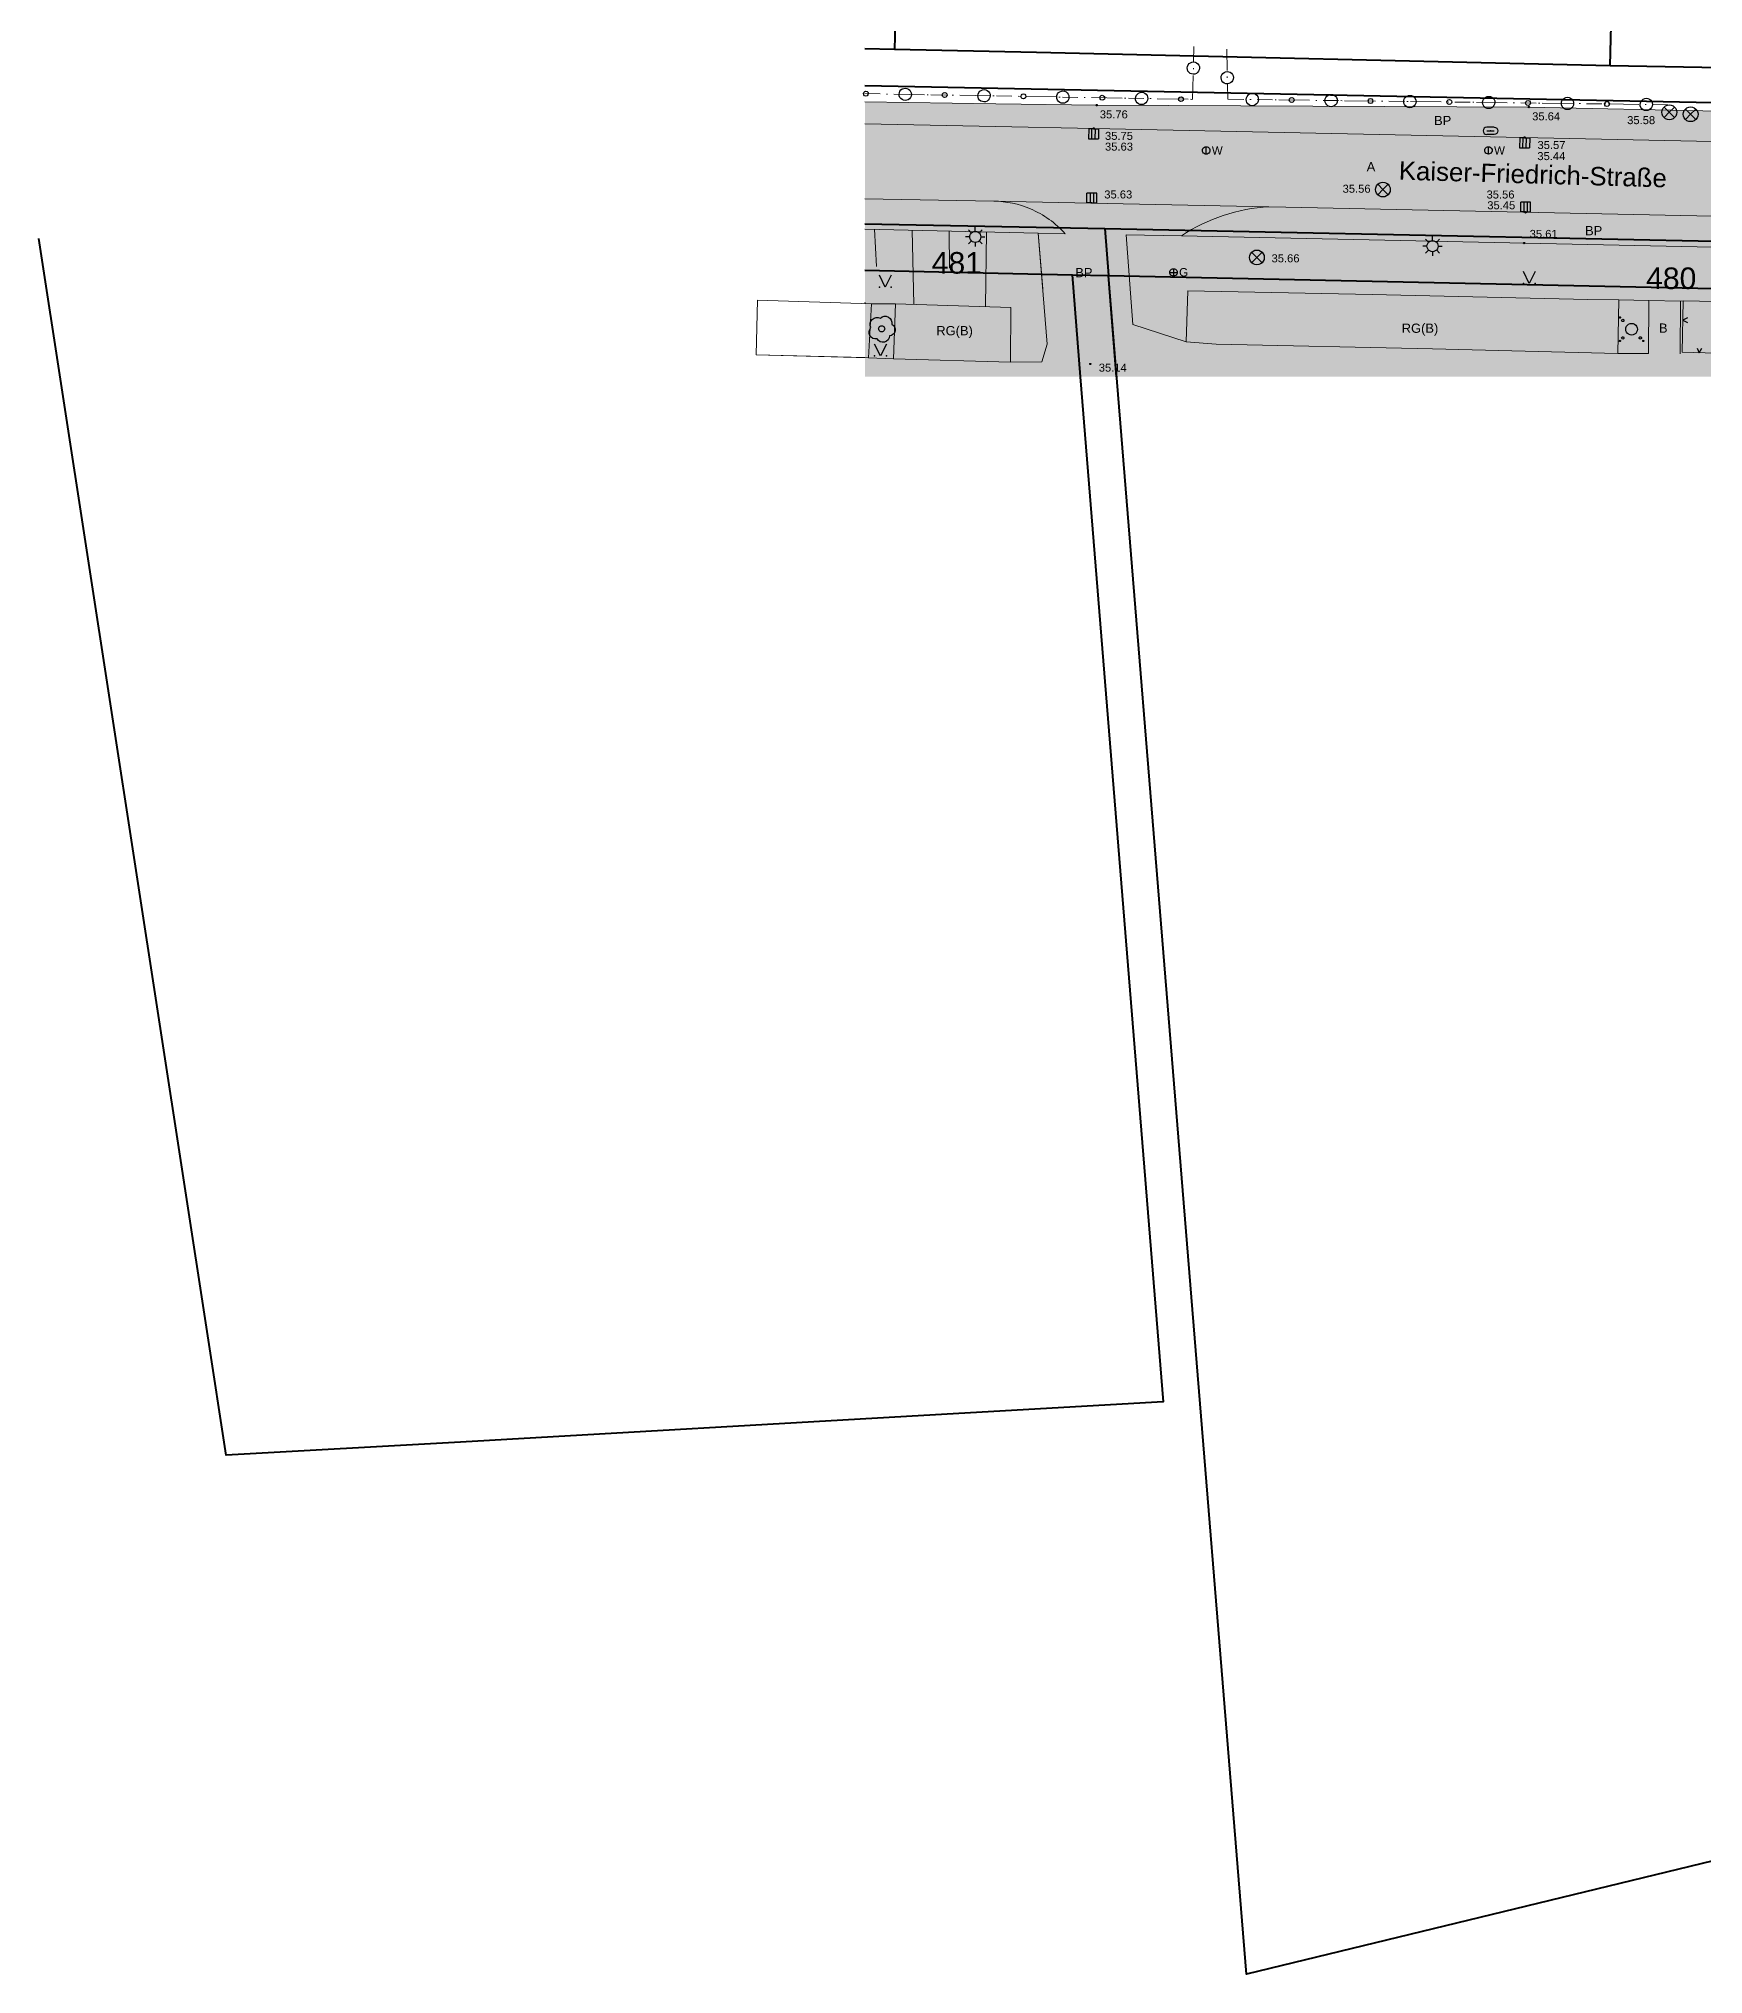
# Model space of a CAD drawing. Header units: metres. Extents: x 363857 to 365179, y 5807840 to 5809004.
# Drawn here: x 363932.9 to 364068.1, y 5807870.2 to 5808027.5 of the extents above; entities that cross this region are included whole.
import ezdxf

# ---------------------------------------------------------------- set-up
doc = ezdxf.new("R2010")
doc.units = ezdxf.units.M
doc.header["$LTSCALE"] = 0.5
doc.linetypes.add('LF11.100', pattern=[12.8, 2.5, -1, 0, -1, 5, -0.4, 0, -0.4, 2.5])
doc.linetypes.add('LF11.26', pattern=[0])
doc.layers.get('0').update_dxf_attribs({"color": 1, "linetype": 'CONTINUOUS'})
for name, color, linetype in [('Flurstücksgrenze', 5, 'CONTINUOUS'), ('Stk.Abwasserentsorgung', 1, 'CONTINUOUS'), ('Stk.Befestigungsarten', 1, 'CONTINUOUS'), ('Stk.Beleuchtung', 1, 'CONTINUOUS'), ('Stk.Bordsteine', 1, 'CONTINUOUS'), ('Stk.Bäume', 1, 'CONTINUOUS'), ('Stk.Böschungen', 1, 'CONTINUOUS'), ('Stk.Einfriedungen', 1, 'CONTINUOUS'), ('Stk.Gasversorgung', 1, 'CONTINUOUS'), ('Stk.Geländehöhen', 1, 'CONTINUOUS'), ('Stk.Grünflächen', 1, 'CONTINUOUS'), ('Stk.Straßennamen', 1, 'CONTINUOUS'), ('Stk.Topografie allgemein', 1, 'CONTINUOUS'), ('Stk.Ver- und Entsorgungsanlagen allgemein', 1, 'CONTINUOUS'), ('Stk.Wasserversorgung', 1, 'CONTINUOUS')]:
    doc.layers.add(name, color=color, linetype=linetype)
doc.styles.add('Arial', font='Arial.ttf')
doc.styles.add('TA  11.0401.0000', font='Arial.ttf')

# ---------------------------------------------------------------- blocks, each defined once
blk = doc.blocks.new('S11..101')
at = {"color": 0, "lineweight": -2}
blk.add_lwpolyline([(0.433, -0.25, -0.5773503), (-0.433, -0.25, -0.5773503), (0, 0.5, -0.5773503)], format="xyb", close=True, dxfattribs=at)
blk = doc.blocks.new('S11..378')
at = {"color": 0, "lineweight": -2}
blk.add_lwpolyline([(-0.025, 0.05), (0, 0), (0.025, 0.05)], dxfattribs=at)
blk = doc.blocks.new('S11..146', base_point=(0, 0.25))
at = {"color": 0, "lineweight": -2}
blk.add_lwpolyline([(0.05, 0.35), (0, 0.25), (-0.05, 0.35)], dxfattribs=at)
for p in [(-0.05, 0.25), (0.05, 0.25)]:
    blk.add_point(p, dxfattribs=at)
blk = doc.blocks.new('S11..36')
at = {"color": 0, "lineweight": -2}
blk.add_lwpolyline([(0.065, -0.0375, -0.5773503), (-0.065, -0.0375, -0.5773503), (0, 0.075, -0.5773503)], format="xyb", close=True, dxfattribs=at)
for points in [[(-0.05, 0.05), (0, 0), (-0.05, -0.05)], [(0.05, -0.05), (0, 0), (0.05, 0.05)]]:
    blk.add_lwpolyline(points, dxfattribs=at)
blk = doc.blocks.new('Geländehöhe')
at = {"color": 0, "lineweight": -2}
for points in [[(0.0087, -0.005, -0.5773503), (-0.0087, -0.005, -0.5773503), (0, 0.01, -0.5773503)], [(0.0043, -0.0025, -0.5773503), (-0.0043, -0.0025, -0.5773503), (0, 0.005, -0.5773503)]]:
    blk.add_lwpolyline(points, format="xyb", close=True, dxfattribs=at)
blk = doc.blocks.new('S11..321', base_point=(0, -0.05))
at = {"color": 0, "lineweight": -2}
for points in [[(0, -0.05), (-0.05, -0.05), (-0.05, 0.05)], [(0.05, 0.05), (-0.05, 0.05)], [(-0.0175, 0.05), (-0.0175, -0.05)], [(0, -0.05), (0.05, -0.05), (0.05, 0.05)], [(0.0175, 0.05), (0.0175, -0.05)]]:
    blk.add_lwpolyline(points, dxfattribs=at)
blk = doc.blocks.new('S11..151')
at = {"color": 0, "lineweight": -2}
for points in [[(0.25, 0.25), (-0.25, 0.25, 1), (-0.25, -0.25)], [(0.25, 0.25, -1), (0.25, -0.25), (-0.25, -0.25)]]:
    blk.add_lwpolyline(points, format="xyb", dxfattribs=at)
blk.add_lwpolyline([(-0.25, 0), (0.25, 0)], dxfattribs=at)
blk.add_point((0, 0), dxfattribs=at)
blk = doc.blocks.new('Wasserschieber')
at = {"color": 0, "lineweight": -2}
blk.add_lwpolyline([(0.0346, -0.02, -0.5773503), (-0.0346, -0.02, -0.5773503), (0, 0.04, -0.5773503)], format="xyb", close=True, dxfattribs=at)
blk.add_lwpolyline([(0, -0.04), (0, 0.04)], dxfattribs=at)
at = {"color": 0, "lineweight": -2, "insert": (0.0605, -0.0445), "char_height": 0.09, "attachment_point": 7, "line_spacing_factor": 0.84, "style": 'Arial'}
blk.add_mtext('W', dxfattribs=at)
blk = doc.blocks.new('S11..124')
at = {"color": 0, "lineweight": -2}
for points in [[(-0.1, 0), (-0.175, 0)], [(-0.075, 0.075), (-0.125, 0.125)], [(0, 0.1), (0, 0.175)], [(0.075, 0.075), (0.125, 0.125)], [(0.1, 0), (0.175, 0)], [(-0.075, -0.075), (-0.125, -0.125)], [(0, -0.1), (0, -0.175)], [(0.075, -0.075), (0.125, -0.125)]]:
    blk.add_lwpolyline(points, dxfattribs=at)
blk.add_lwpolyline([(0.0866, -0.05, -0.5773503), (-0.0866, -0.05, -0.5773503), (0, 0.1, -0.5773503)], format="xyb", close=True, dxfattribs=at)
blk = doc.blocks.new('S11..60')
at = {"color": 0, "lineweight": -2}
for points in [[(0.165, 0.075, -0.7675055), (0.13, -0.115, -0.7475991), (-0.075, -0.165, -0.7388858), (-0.175, 0.02, -0.7315501), (-0.02, 0.175, -0.7388858)], [(0.0433, -0.025, -0.5773503), (-0.0433, -0.025, -0.5773503), (0, 0.05, -0.5773503)]]:
    blk.add_lwpolyline(points, format="xyb", close=True, dxfattribs=at)
blk = doc.blocks.new('Gasschieber')
at = {"color": 0, "lineweight": -2}
blk.add_lwpolyline([(0.0346, -0.02, -0.5773503), (-0.0346, -0.02, -0.5773503), (0, 0.04, -0.5773503)], format="xyb", close=True, dxfattribs=at)
for points in [[(-0.04, 0), (0.04, 0)], [(0, 0.04), (0, -0.04)]]:
    blk.add_lwpolyline(points, dxfattribs=at)
at = {"color": 0, "lineweight": -2, "insert": (0.0605, -0.0445), "char_height": 0.09, "attachment_point": 7, "line_spacing_factor": 0.84, "style": 'Arial'}
blk.add_mtext('G', dxfattribs=at)
blk = doc.blocks.new('S11..147', base_point=(0, 0.3))
at = {"color": 0, "lineweight": -2}
for points in [[(-0.0957, 0.3975, -0.5773503), (-0.1043, 0.3975, -0.5773503), (-0.1, 0.405, -0.5773503)], [(-0.0663, 0.37, -0.5773503), (-0.0837, 0.37, -0.5773503), (-0.075, 0.385, -0.5773503)], [(0.0433, 0.275, -0.5773503), (-0.0433, 0.275, -0.5773503), (0, 0.35, -0.5773503)], [(-0.0957, 0.1975, -0.5773503), (-0.1043, 0.1975, -0.5773503), (-0.1, 0.205, -0.5773503)], [(-0.0663, 0.22, -0.5773503), (-0.0837, 0.22, -0.5773503), (-0.075, 0.235, -0.5773503)], [(0.0837, 0.22, -0.5773503), (0.0663, 0.22, -0.5773503), (0.075, 0.235, -0.5773503)], [(0.1043, 0.1975, -0.5773503), (0.0957, 0.1975, -0.5773503), (0.1, 0.205, -0.5773503)]]:
    blk.add_lwpolyline(points, format="xyb", close=True, dxfattribs=at)

msp = doc.modelspace()

# ---------------------------------------------------------------- hatches: boundary and pattern name
at = {"layer": 'Stk.Befestigungsarten', "lineweight": 18, "true_color": 0xcdcfbc}
for points in [[(364000, 5808022.3284), (364010.6335, 5808022.1766), (364010.5979, 5808020.3307), (364000, 5808020.5352)], [(364018.8283, 5808022.0597), (364053.9218, 5808021.9025), (364069.3241, 5808021.5726), (364083.2902, 5808021.2735), (364081.5951, 5808018.8383), (364018.587, 5808020.1765), (364010.5979, 5808020.3307), (364010.6335, 5808022.1766)], [(364000, 5808014.4572), (364010.4809, 5808014.2702, -0.09505974), (364013.4448, 5808013.631, -0.10911091), (364016.2706, 5808011.6165), (364014.0737, 5808011.6572), (364000, 5808011.9915)], [(364014.8096, 5808002.6383), (364014.0737, 5808011.6572), (364016.2706, 5808011.6165, 0.10911091), (364013.4448, 5808013.631, 0.09505974), (364010.4809, 5808014.2702), (364032.8165, 5808013.806, 0.13375556), (364025.7133, 5808011.4454), (364021.2193, 5808011.5187), (364021.7643, 5808004.2358)], [(364081.45, 5808012.7646), (364081.4431, 5808010.2383), (364025.7133, 5808011.4454, -0.13375556), (364032.8165, 5808013.806), (364034.1981, 5808013.7773)], [(364000, 5808005.9445), (364000.5384, 5808005.9284), (364000.2982, 5808001.5437), (364000, 5808001.5516)], [(364002.3177, 5808001.4529), (364002.4782, 5808005.9179), (364011.8451, 5808005.6311), (364011.8256, 5808001.1883)], [(364061.1466, 5808001.8775), (364063.6512, 5808001.8786), (364066.2068, 5808001.8535), (364066.2433, 5808006.1275), (364066.4656, 5808006.1573), (364066.3741, 5808001.9797), (364072.9444, 5808001.793), (364073.051, 5808006.021), (364073.1835, 5808006.017), (364073.0584, 5808002.2005, 0.69127195), (364073.4975, 5808001.788), (364074.6981, 5808001.7112), (364097.8136, 5808001.1148), (364117.8329, 5808000.656), (364127.8783, 5808000.323), (364130.4703, 5808000.3084), (364130.5421, 5808004.6058), (364131.2167, 5808004.595), (364135.2741, 5808004.4466), (364135.853, 5808004.4322), (364135.641, 5808000.1058), (364140.8927, 5808000), (364012.0456, 5808000), (364011.8256, 5808001.1883), (364014.3609, 5808001.2061), (364014.8096, 5808002.6383), (364021.7643, 5808004.2358), (364026.0842, 5808002.8207), (364028.5379, 5808002.6338), (364046.0925, 5808002.2673)], [(364026.0842, 5808002.8207), (364026.2318, 5808006.976), (364041.1962, 5808006.69), (364058.712, 5808006.2821), (364061.2279, 5808006.2305), (364061.1466, 5808001.8775), (364046.0925, 5808002.2673), (364028.5379, 5808002.6338)], [(364066.4656, 5808006.1573), (364073.051, 5808006.021), (364072.9444, 5808001.793), (364066.3741, 5808001.9797)], [(364000, 5808001.5516), (364000.2982, 5808001.5437), (364002.3177, 5808001.4529), (364011.8256, 5808001.1883), (364012.0456, 5808000), (364000, 5808000)]]:
    msp.add_hatch(color=9, dxfattribs=at).paths.add_polyline_path(points, flags=0)
at = {"layer": 'Stk.Befestigungsarten', "lineweight": 18}
for points in [[(364000, 5808020.5352), (364010.5979, 5808020.3307), (364010.4809, 5808014.2702), (364000, 5808014.4572)], [(364081.45, 5808012.7646), (364034.1981, 5808013.7773), (364032.8165, 5808013.806), (364010.4809, 5808014.2702), (364010.5979, 5808020.3307), (364018.587, 5808020.1765), (364081.5951, 5808018.8383)]]:
    msp.add_hatch(color=9, dxfattribs=at).paths.add_polyline_path(points, flags=0)
at = {"layer": 'Stk.Befestigungsarten', "lineweight": 18, "true_color": 0xcccccc}
msp.add_hatch(color=254, dxfattribs=at).paths.add_polyline_path([(364066.2068, 5808001.8535), (364063.6512, 5808001.8786), (364063.6699, 5808006.1803), (364066.2433, 5808006.1275)], flags=0)
at = {"layer": 'Stk.Grünflächen', "lineweight": 18, "true_color": 0xe0ffd9}
for points in [[(364000, 5808011.9915), (364014.0737, 5808011.6572), (364014.8096, 5808002.6383), (364014.3609, 5808001.2061), (364011.8256, 5808001.1883), (364011.8451, 5808005.6311), (364002.4782, 5808005.9179), (364000.5384, 5808005.9284), (364000, 5808005.9445)], [(364073.051, 5808006.021), (364066.4656, 5808006.1573), (364066.2433, 5808006.1275), (364063.6699, 5808006.1803), (364061.2279, 5808006.2305), (364058.712, 5808006.2821), (364041.1962, 5808006.69), (364026.2318, 5808006.976), (364026.0842, 5808002.8207), (364021.7643, 5808004.2358), (364021.2193, 5808011.5187), (364025.7133, 5808011.4454), (364081.4431, 5808010.2383), (364116.5467, 5808009.6013), (364129.6346, 5808009.3124), (364131.2167, 5808004.595), (364130.5421, 5808004.6058), (364128.0339, 5808004.6461), (364115.4447, 5808004.9496), (364095.4198, 5808005.4417), (364075.3216, 5808005.9528), (364073.1835, 5808006.017)], [(364000.5384, 5808005.9284), (364002.4782, 5808005.9179), (364002.3177, 5808001.4529), (364000.2982, 5808001.5437)], [(364061.1466, 5808001.8775), (364061.2279, 5808006.2305), (364063.6699, 5808006.1803), (364063.6512, 5808001.8786)]]:
    msp.add_hatch(color=254, dxfattribs=at).paths.add_polyline_path(points, flags=0)

# ---------------------------------------------------------------- linework, layer by layer
at = {"layer": 'Flurstücksgrenze', "color": 7, "linetype": 'Continuous', "lineweight": 40}
for p, q in [((364003.137, 5808058.637), (364002.413, 5808026.592)), ((364002.413, 5808026.592), (364000, 5808026.6456)), ((364013.947, 5808026.336), (364002.413, 5808026.592)), ((364060.528, 5808025.264), (364013.947, 5808026.336)), ((364132.21, 5808020.955), (364000, 5808023.6331)), ((364000, 5808012.4311), (364019.477, 5808012.032)), ((364019.477, 5808012.032), (364206.085, 5808008.208)), ((364019.477, 5808012.032), (364019.775, 5808008.223)), ((364016.826, 5808008.287), (364019.775, 5808008.223))]:
    msp.add_line(p, q, dxfattribs=at)
msp.add_lwpolyline([(364060.528, 5808025.264), (364060.82, 5808037.427), (364069.69, 5808037.325), (364069.458, 5808025.081), (364060.528, 5808025.264)], close=True, dxfattribs=at)
for points in [[(364017.4961, 5808000), (364024.23, 5807916.721), (364005.744, 5807915.661), (363967.165, 5807913.449), (363948.13, 5807912.38), (363946.633, 5807922.066), (363932.904, 5808011.218)], [(364000, 5808008.6509), (364016.826, 5808008.287), (364017.4961, 5808000)], [(364019.775, 5808008.223), (364082.755, 5808006.856), (364099.556, 5808006.493), (364099.412, 5808000)], [(364020.4433, 5808000), (364019.775, 5808008.223), (364082.755, 5808006.856), (364099.556, 5808006.493), (364099.143, 5807987.868), (364115.652, 5807987.51), (364115.415, 5807975.296), (364110.541, 5807970.018), (364112.957, 5807940.264), (364117.746, 5807936.293), (364119.316, 5807916.78), (364129.833, 5807917.631), (364131.126, 5807901.841), (364122.271, 5807901.125), (364122.843, 5807894.053), (364122.965, 5807892.55), (364030.992, 5807870.206), (364019.775, 5808008.223)]]:
    msp.add_lwpolyline(points, dxfattribs=at)
at = {"layer": 'Stk.Bordsteine', "color": 7, "linetype": 'Continuous', "lineweight": 18}
for p, q in [((364000, 5808020.5352), (364010.5979, 5808020.3307)), ((364010.5979, 5808020.3307), (364018.587, 5808020.1765, 35.747)), ((364018.587, 5808020.1765, 35.747), (364081.5951, 5808018.8383, 35.435)), ((364081.45, 5808012.7646, 35.433), (364034.1981, 5808013.7773))]:
    msp.add_line(p, q, dxfattribs=at)
msp.add_polyline3d([(364000, 5808014.4572, 35.79), (364010.4809, 5808014.2702, 35.676)], dxfattribs=at)
at = {"layer": 'Stk.Böschungen', "color": 7, "linetype": 'Continuous', "lineweight": 18}
for p, q in [((364014.0737, 5808011.6572, 35.716), (364000, 5808011.9915, 35.903)), ((364000, 5808005.9445, 35.229), (364000.5384, 5808005.9284, 35.228)), ((364000.5384, 5808005.9284, 35.228), (364002.4782, 5808005.9179, 35.273)), ((364002.4782, 5808005.9179, 35.273), (364011.8451, 5808005.6311, 35.313)), ((364011.8451, 5808005.6311, 35.313), (364011.8256, 5808001.1883, 35.118)), ((364014.3609, 5808001.2061, 34.88), (364014.8096, 5808002.6383, 35.158)), ((364011.8256, 5808001.1883, 35.118), (364014.3609, 5808001.2061, 34.88))]:
    msp.add_line(p, q, dxfattribs=at)
at = {"layer": 'Stk.Böschungen', "color": 7, "linetype": 'Continuous', "lineweight": 9}
for p, q in [((364000.7919, 5808011.9727), (364000.9483, 5808008.949)), ((364003.8324, 5808011.9005), (364003.9689, 5808005.8723)), ((364006.851, 5808011.8288), (364006.8598, 5808008.8061)), ((364009.8741, 5808011.757), (364009.7932, 5808005.6939)), ((364014.0737, 5808011.6572), (364014.4416, 5808007.1477)), ((364000, 5808006.0562), (364000.0527, 5808005.9429))]:
    msp.add_line(p, q, dxfattribs=at)
at = {"layer": 'Stk.Einfriedungen', "color": 7, "linetype": 'LF11.100', "lineweight": 18}
for p, q in [((364026.7198, 5808026.8212, 35.852), (364026.6208, 5808022.5307, 35.759)), ((364029.4649, 5808022.5387, 35.741), (364029.3826, 5808026.6076, 35.856)), ((364000, 5808022.9938, 36.072), (364026.6208, 5808022.5307, 35.759)), ((364065.2129, 5808022.0951, 35.757), (364029.4649, 5808022.5387, 35.741))]:
    msp.add_line(p, q, dxfattribs=at)
at = {"layer": 'Stk.Einfriedungen', "color": 7, "linetype": 'LF11.26', "lineweight": 18}
msp.add_polyline3d([(364066.4656, 5808006.1573, 35.476), (364073.051, 5808006.021, 36.473), (364072.9444, 5808001.793, 35.469), (364066.3741, 5808001.9797, 35.48), (364066.4656, 5808006.1573, 35.476)], close=True, dxfattribs=at)
at = {"layer": 'Stk.Topografie allgemein', "color": 7, "linetype": 'Continuous', "lineweight": 9}
for p, q in [((364000, 5808022.3284), (364010.6335, 5808022.1766)), ((364010.6335, 5808022.1766), (364018.8283, 5808022.0597, 35.764)), ((364018.8283, 5808022.0597, 35.764), (364053.9218, 5808021.9025, 35.641)), ((364069.3241, 5808021.5726), (364053.9218, 5808021.9025, 35.641)), ((364010.4809, 5808014.2702, 35.676), (364032.8165, 5808013.806)), ((364032.8165, 5808013.806), (364034.1981, 5808013.7773)), ((364014.8096, 5808002.6383, 35.158), (364014.0737, 5808011.6572, 35.716)), ((364021.2193, 5808011.5187, 35.685), (364021.7643, 5808004.2358, 35.262)), ((364021.2193, 5808011.5187, 35.685), (364025.7133, 5808011.4454, 35.636)), ((364025.7133, 5808011.4454, 35.636), (364081.4431, 5808010.2383, 35.464)), ((364026.0842, 5808002.8207, 35.479), (364026.2318, 5808006.976, 35.477)), ((364026.2318, 5808006.976, 35.477), (364041.1962, 5808006.69, 35.508)), ((364041.1962, 5808006.69, 35.508), (364058.712, 5808006.2821, 35.518)), ((364058.712, 5808006.2821, 35.518), (364061.2279, 5808006.2305)), ((364063.6699, 5808006.1803), (364066.2433, 5808006.1275, 35.476)), ((364066.2068, 5808001.8535, 35.48), (364066.2433, 5808006.1275, 35.476)), ((364066.2433, 5808006.1275, 35.476), (364066.4656, 5808006.1573, 35.476)), ((364021.7643, 5808004.2358, 35.262), (364026.0842, 5808002.8207, 35.479)), ((364014.3609, 5808001.2061, 34.88), (364014.8096, 5808002.6383, 35.158)), ((364026.0842, 5808002.8207, 35.479), (364028.5379, 5808002.6338, 35.502)), ((364028.5379, 5808002.6338, 35.502), (364046.0925, 5808002.2673, 35.514)), ((364000.2982, 5808001.5437, 35.16), (364002.3177, 5808001.4529, 35.163)), ((364011.8256, 5808001.1883, 35.118), (364014.3609, 5808001.2061, 34.88)), ((364046.0925, 5808002.2673, 35.514), (364061.1466, 5808001.8775, 35.486))]:
    msp.add_line(p, q, dxfattribs=at)
msp.add_lwpolyline([(364010.4809, 5808014.2702, -0.09505974), (364013.4448, 5808013.631, -0.10911091), (364016.2706, 5808011.6165), (364014.0737, 5808011.6572), (364000, 5808011.9915)], format="xyb", dxfattribs=at)
msp.add_lwpolyline([(364061.1466, 5808001.8775), (364061.2279, 5808006.2305), (364063.6699, 5808006.1803), (364063.6512, 5808001.8786), (364061.1466, 5808001.8775)], close=True, dxfattribs=at)
for points in [[(364000, 5808001.5516, 35.16), (363991.1636, 5808001.7849, 35.172), (363991.2882, 5808006.2043, 35.245), (364000.5384, 5808005.9284, 35.228), (364000.2982, 5808001.5437, 35.16), (363991.1636, 5808001.7849, 35.172)], [(364000, 5808005.9445, 35.229), (364000.5384, 5808005.9284, 35.228), (364000.2982, 5808001.5437, 35.16), (364000, 5808001.5516, 35.16)]]:
    msp.add_polyline3d(points, dxfattribs=at)
msp.add_polyline3d([(364002.3177, 5808001.4529, 35.163), (364002.4782, 5808005.9179, 35.273), (364011.8451, 5808005.6311, 35.313), (364011.8256, 5808001.1883, 35.118), (364002.3177, 5808001.4529, 35.163)], close=True, dxfattribs=at)
msp.add_arc((364033.5981, 5807999.5868), 14.2407, 93.146316, 123.619962, dxfattribs=at)

# ---------------------------------------------------------------- block references
at = {"layer": 'Stk.Abwasserentsorgung', "color": 7, "xscale": 8, "yscale": 8}
for p, rotation in [((364018.5769, 5808020.1249, 35.629), 178.894), ((364053.5925, 5808019.3936, 35.441), 178.78)]:
    msp.add_blockref('S11..321', p, dxfattribs=dict(at, rotation=rotation))
for p in [(364018.4275, 5808014.1164, 35.632), (364053.6604, 5808013.388, 35.449)]:
    msp.add_blockref('S11..321', p, dxfattribs=at)
at = {"layer": 'Stk.Beleuchtung', "color": 7, "xscale": 4.5, "yscale": 4.5}
for p in [(364008.9651, 5808011.358, 35.876), (364046.1021, 5808010.6029, 35.657)]:
    msp.add_blockref('S11..124', p, dxfattribs=at)
at = {"layer": 'Stk.Bäume', "color": 7, "xscale": 4.95, "yscale": 4.95}
msp.add_blockref('S11..60', (364001.3633, 5808003.8889, 35.409), dxfattribs=at)
at = {"layer": 'Stk.Einfriedungen', "color": 7}
for p, rotation in [((364026.6794, 5808025.0717, 35.814), 268.678), ((364029.4295, 5808024.2883, 35.79), 91.15899999999998), ((364003.2794, 5808022.9367, 36.033), 359.0029999999999), ((364009.6784, 5808022.8254, 35.958), 359.0029999999999), ((364016.0774, 5808022.7141, 35.883), 359.0029999999999), ((364022.4765, 5808022.6028, 35.808), 359.0029999999999), ((364031.4655, 5808022.5139, 35.742), 179.289), ((364037.865, 5808022.4345, 35.745), 179.289), ((364044.2645, 5808022.355, 35.748), 179.289), ((364050.664, 5808022.2756, 35.75), 179.289), ((364057.0635, 5808022.1962, 35.753), 179.289), ((364063.463, 5808022.1168, 35.756), 179.289)]:
    msp.add_blockref('S11..101', p, dxfattribs=dict(at, rotation=rotation))
for name, p, xscale, yscale, rotation in [('S11..101', (364000.0798, 5808022.9924, 36.071), 0.4, 0.4, 359.0029999999999), ('S11..101', (364006.4789, 5808022.8811, 35.996), 0.4, 0.4, 359.0029999999999), ('S11..101', (364012.8779, 5808022.7698, 35.921), 0.4, 0.4, 359.0029999999999), ('S11..101', (364019.2769, 5808022.6584, 35.845), 0.4, 0.4, 359.0029999999999), ('S11..101', (364025.676, 5808022.5471, 35.77), 0.4, 0.4, 359.0029999999999), ('S11..101', (364034.6652, 5808022.4742, 35.743), 0.4, 0.4, 179.289), ('S11..101', (364041.0648, 5808022.3948, 35.746), 0.4, 0.4, 179.289), ('S11..101', (364047.4643, 5808022.3153, 35.749), 0.4, 0.4, 179.289), ('S11..101', (364053.8638, 5808022.2359, 35.752), 0.4, 0.4, 179.289), ('S11..101', (364060.2633, 5808022.1565, 35.755), 0.4, 0.4, 179.289), ('S11..378', (364066.4313, 5808004.59, 35.478), 7.5, 7.5, 268.745), ('S11..378', (364067.7626, 5808001.9402, 35.478), 7.5, 7.5, 358.372)]:
    msp.add_blockref(name, p, dxfattribs=dict(at, xscale=xscale, yscale=yscale, rotation=rotation))
at = {"layer": 'Stk.Gasversorgung', "color": 7, "xscale": 7.5, "yscale": 7.5}
msp.add_blockref('Gasschieber', (364025.0642, 5808008.4714, 35.649), dxfattribs=at)
at = {"layer": 'Stk.Geländehöhen', "color": 7, "xscale": 5, "yscale": 5}
for p in [(364018.8283, 5808022.0597, 35.764), (364053.9218, 5808021.9025, 35.641), (364018.587, 5808020.1765, 35.747), (364053.5812, 5808019.4351, 35.566), (364053.6607, 5808013.347, 35.564), (364053.5442, 5808010.8532, 35.614), (364018.3012, 5808001.0345, 35.144)]:
    msp.add_blockref('Geländehöhe', p, dxfattribs=at)
at = {"layer": 'Stk.Grünflächen', "color": 7}
for name, p, xscale, yscale in [('S11..146', (364001.6595, 5808007.2815), 9.53, 9.53), ('S11..146', (364053.9535, 5808007.5837), 9.53, 9.53), ('S11..147', (364062.2652, 5808003.858), 9.5, 9.5), ('S11..146', (364001.2693, 5808001.6883), 9.53, 9.53)]:
    msp.add_blockref(name, p, dxfattribs=dict(at, xscale=xscale, yscale=yscale))
at = {"layer": 'Stk.Ver- und Entsorgungsanlagen allgemein', "color": 7, "xscale": 8, "yscale": 8}
for p in [(364065.3323, 5808021.4768, 35.582), (364067.0629, 5808021.3189, 35.563), (364042.0734, 5808015.2019, 35.563), (364031.8381, 5808009.6862, 35.655)]:
    msp.add_blockref('S11..36', p, dxfattribs=at)
at = {"layer": 'Stk.Wasserversorgung', "color": 7}
for name, p, xscale, yscale in [('S11..151', (364050.8048, 5808019.9726, 35.585), 1.2, 1.2), ('Wasserschieber', (364027.7192, 5808018.3785, 35.623), 7.5, 7.5), ('Wasserschieber', (364050.6427, 5808018.3813, 35.49), 7.5, 7.5)]:
    msp.add_blockref(name, p, dxfattribs=dict(at, xscale=xscale, yscale=yscale))

# ---------------------------------------------------------------- texts
at = {"layer": 'Flurstücksgrenze', "color": 7, "lineweight": 35, "char_height": 1.75, "attachment_point": 7, "line_spacing_factor": 0.84, "style": 'TA  11.0401.0000'}
for s, insert in [('481', (364005.4292, 5808008.349)), ('480', (364063.4482, 5808007.098))]:
    msp.add_mtext(s, dxfattribs=dict(at, insert=insert))
at = {"layer": 'Stk.Befestigungsarten', "color": 7, "lineweight": 18, "char_height": 0.75, "attachment_point": 7, "line_spacing_factor": 0.84, "style": 'TA  11.0401.0000'}
for s, insert in [('BP', (364046.228, 5808020.4347)), ('A', (364040.7539, 5808016.6844)), ('BP', (364058.4903, 5808011.4879)), ('BP', (364017.0882, 5808008.0779)), ('RG(B)', (364005.8004, 5808003.137)), ('RG(B)', (364043.6004, 5808003.337)), ('B', (364064.4899, 5808003.5716))]:
    msp.add_mtext(s, dxfattribs=dict(at, insert=insert))
at = {"layer": 'Stk.Geländehöhen', "color": 7, "lineweight": 18, "char_height": 0.65, "attachment_point": 7, "line_spacing_factor": 0.84, "style": 'TA  11.0401.0000'}
for s, insert in [('35.76', (364019.0794, 5808020.9752, 35.764)), ('35.64', (364054.1927, 5808020.818, 35.641)), ('35.58', (364061.9105, 5808020.5081, 35.582)), ('35.75', (364019.5008, 5808019.2303, 35.747)), ('35.63', (364019.5008, 5808018.3564, 35.629)), ('35.44', (364054.6158, 5808017.5861, 35.441)), ('35.57', (364054.6266, 5808018.4888, 35.566)), ('35.63', (364019.4429, 5808014.4706, 35.632)), ('35.56', (364038.7975, 5808014.9351, 35.563)), ('35.56', (364050.4885, 5808014.4666, 35.564)), ('35.45', (364050.5471, 5808013.5928, 35.449)), ('35.61', (364053.9899, 5808011.2644, 35.614)), ('35.66', (364033.0283, 5808009.2821, 35.655)), ('35.14', (364018.995, 5808000.4))]:
    msp.add_mtext(s, dxfattribs=dict(at, insert=insert))
at = {"layer": 'Stk.Straßennamen', "color": 7, "lineweight": 25, "insert": (364043.3456, 5808015.9871), "char_height": 1.5, "attachment_point": 7, "rotation": 358.332497, "line_spacing_factor": 0.84, "style": 'TA  11.0401.0000'}
msp.add_mtext('Kaiser-Friedrich-Straße', dxfattribs=at)

doc.saveas('drawing.dxf')
